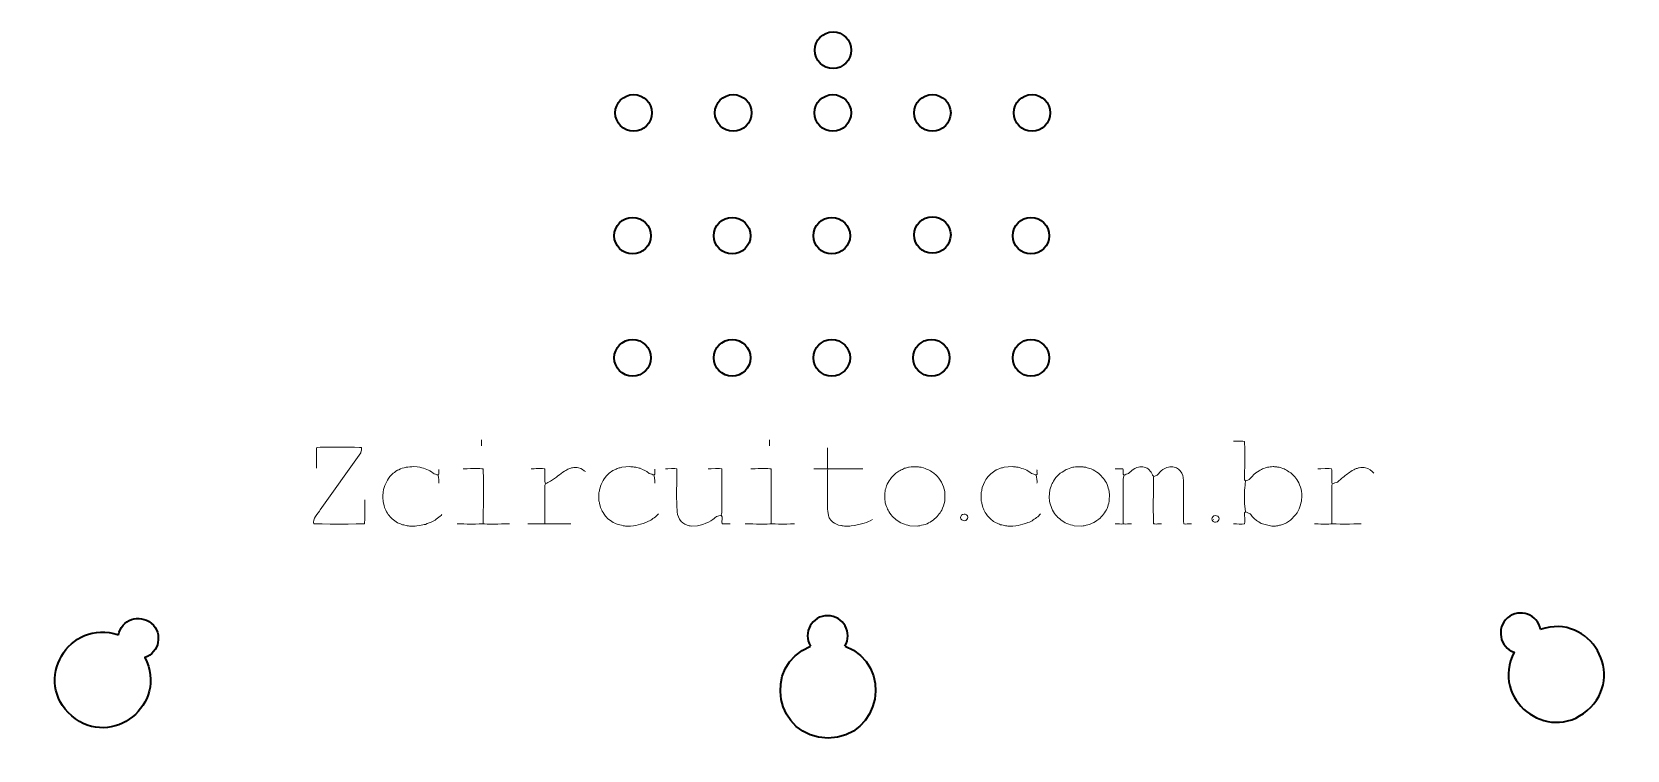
# Model space of a CAD drawing. Header units: centimetres. Extents: x -10.7 to 10.7, y -4.6 to 4.6.
# Drawn here: x -4.759 to -0.397, y -2.008 to -0.043 of the extents above; entities that cross this region are included whole.
import ezdxf

# ---------------------------------------------------------------- set-up
doc = ezdxf.new("R2010")
doc.units = ezdxf.units.CM
doc.header["$MEASUREMENT"] = 0
doc.layers.add('Layer 1', color=7, linetype='Continuous')

msp = doc.modelspace()

# ---------------------------------------------------------------- linework, layer by layer
at = {"layer": 'Layer 1', "color": 5, "lineweight": 35}
for points, knots in [([(-2.56839, -0.04304), (-2.59601, -0.04306), (-2.61838, -0.06545), (-2.61836, -0.09307), (-2.61836, -0.09307), (-2.61834, -0.12068), (-2.59594, -0.14305), (-2.56832, -0.14303), (-2.56832, -0.14303), (-2.5407, -0.14302), (-2.51833, -0.12061), (-2.51835, -0.093), (-2.51835, -0.093), (-2.51837, -0.06538), (-2.54077, -0.04303), (-2.56839, -0.04304)], [0, 0, 0, 0, 0.2, 0.2, 0.2, 0.2, 0.4, 0.4, 0.4, 0.4, 0.6, 0.6, 0.6, 0.6, 1, 1, 1, 1]), ([(-3.11363, -0.31451), (-3.08602, -0.31451), (-3.06363, -0.29212), (-3.06363, -0.26451), (-3.06363, -0.26451), (-3.06363, -0.23689), (-3.08602, -0.21451), (-3.11363, -0.21451), (-3.11363, -0.21451), (-3.14125, -0.21451), (-3.16363, -0.23689), (-3.16363, -0.26451), (-3.16363, -0.26451), (-3.16363, -0.29212), (-3.14125, -0.31451), (-3.11363, -0.31451)], [0, 0, 0, 0, 0.2, 0.2, 0.2, 0.2, 0.4, 0.4, 0.4, 0.4, 0.6, 0.6, 0.6, 0.6, 1, 1, 1, 1]), ([(-2.84129, -0.31451), (-2.81368, -0.31451), (-2.79129, -0.29212), (-2.79129, -0.26451), (-2.79129, -0.26451), (-2.79129, -0.23689), (-2.81368, -0.21451), (-2.84129, -0.21451), (-2.84129, -0.21451), (-2.8689, -0.21451), (-2.89129, -0.23689), (-2.89129, -0.26451), (-2.89129, -0.26451), (-2.89129, -0.29212), (-2.8689, -0.31451), (-2.84129, -0.31451)], [0, 0, 0, 0, 0.2, 0.2, 0.2, 0.2, 0.4, 0.4, 0.4, 0.4, 0.6, 0.6, 0.6, 0.6, 1, 1, 1, 1]), ([(-2.56895, -0.31451), (-2.54134, -0.31451), (-2.51895, -0.29212), (-2.51895, -0.26451), (-2.51895, -0.26451), (-2.51895, -0.23689), (-2.54134, -0.21451), (-2.56895, -0.21451), (-2.56895, -0.21451), (-2.59656, -0.21451), (-2.61895, -0.23689), (-2.61895, -0.26451), (-2.61895, -0.26451), (-2.61895, -0.29212), (-2.59656, -0.31451), (-2.56895, -0.31451)], [0, 0, 0, 0, 0.2, 0.2, 0.2, 0.2, 0.4, 0.4, 0.4, 0.4, 0.6, 0.6, 0.6, 0.6, 1, 1, 1, 1]), ([(-2.2966, -0.31451), (-2.26898, -0.31451), (-2.2466, -0.29212), (-2.2466, -0.26451), (-2.2466, -0.26451), (-2.2466, -0.23689), (-2.26898, -0.21451), (-2.2966, -0.21451), (-2.2966, -0.21451), (-2.32422, -0.21451), (-2.34661, -0.23689), (-2.34661, -0.26451), (-2.34661, -0.26451), (-2.34661, -0.29212), (-2.32422, -0.31451), (-2.2966, -0.31451)], [0, 0, 0, 0, 0.2, 0.2, 0.2, 0.2, 0.4, 0.4, 0.4, 0.4, 0.6, 0.6, 0.6, 0.6, 1, 1, 1, 1]), ([(-2.02426, -0.31451), (-1.99664, -0.31451), (-1.97425, -0.29212), (-1.97425, -0.26451), (-1.97425, -0.26451), (-1.97425, -0.23689), (-1.99664, -0.21451), (-2.02426, -0.21451), (-2.02426, -0.21451), (-2.05187, -0.21451), (-2.07425, -0.23689), (-2.07425, -0.26451), (-2.07425, -0.26451), (-2.07425, -0.29212), (-2.05187, -0.31451), (-2.02426, -0.31451)], [0, 0, 0, 0, 0.2, 0.2, 0.2, 0.2, 0.4, 0.4, 0.4, 0.4, 0.6, 0.6, 0.6, 0.6, 1, 1, 1, 1]), ([(-3.11644, -0.65053), (-3.08883, -0.65053), (-3.06645, -0.62815), (-3.06645, -0.60053), (-3.06645, -0.60053), (-3.06645, -0.57292), (-3.08883, -0.55053), (-3.11644, -0.55053), (-3.11644, -0.55053), (-3.14406, -0.55053), (-3.16644, -0.57292), (-3.16644, -0.60053), (-3.16644, -0.60053), (-3.16644, -0.62815), (-3.14406, -0.65053), (-3.11644, -0.65053)], [0, 0, 0, 0, 0.2, 0.2, 0.2, 0.2, 0.4, 0.4, 0.4, 0.4, 0.6, 0.6, 0.6, 0.6, 1, 1, 1, 1]), ([(-2.8441, -0.65053), (-2.81649, -0.65053), (-2.7941, -0.62815), (-2.7941, -0.60053), (-2.7941, -0.60053), (-2.7941, -0.57292), (-2.81649, -0.55053), (-2.8441, -0.55053), (-2.8441, -0.55053), (-2.87172, -0.55053), (-2.8941, -0.57292), (-2.8941, -0.60053), (-2.8941, -0.60053), (-2.8941, -0.62815), (-2.87172, -0.65053), (-2.8441, -0.65053)], [0, 0, 0, 0, 0.2, 0.2, 0.2, 0.2, 0.4, 0.4, 0.4, 0.4, 0.6, 0.6, 0.6, 0.6, 1, 1, 1, 1]), ([(-2.57176, -0.65053), (-2.54414, -0.65053), (-2.52176, -0.62815), (-2.52176, -0.60053), (-2.52176, -0.60053), (-2.52176, -0.57292), (-2.54414, -0.55053), (-2.57176, -0.55053), (-2.57176, -0.55053), (-2.59937, -0.55053), (-2.62176, -0.57292), (-2.62176, -0.60053), (-2.62176, -0.60053), (-2.62176, -0.62815), (-2.59937, -0.65053), (-2.57176, -0.65053)], [0, 0, 0, 0, 0.2, 0.2, 0.2, 0.2, 0.4, 0.4, 0.4, 0.4, 0.6, 0.6, 0.6, 0.6, 1, 1, 1, 1]), ([(-2.2966, -0.64854), (-2.26898, -0.64854), (-2.2466, -0.62615), (-2.2466, -0.59854), (-2.2466, -0.59854), (-2.2466, -0.57093), (-2.26898, -0.54854), (-2.2966, -0.54854), (-2.2966, -0.54854), (-2.32422, -0.54854), (-2.34661, -0.57093), (-2.34661, -0.59854), (-2.34661, -0.59854), (-2.34661, -0.62615), (-2.32422, -0.64854), (-2.2966, -0.64854)], [0, 0, 0, 0, 0.2, 0.2, 0.2, 0.2, 0.4, 0.4, 0.4, 0.4, 0.6, 0.6, 0.6, 0.6, 1, 1, 1, 1]), ([(-2.02707, -0.65053), (-1.99945, -0.65053), (-1.97706, -0.62815), (-1.97706, -0.60053), (-1.97706, -0.60053), (-1.97706, -0.57292), (-1.99945, -0.55053), (-2.02707, -0.55053), (-2.02707, -0.55053), (-2.05468, -0.55053), (-2.07707, -0.57292), (-2.07707, -0.60053), (-2.07707, -0.60053), (-2.07707, -0.62815), (-2.05468, -0.65053), (-2.02707, -0.65053)], [0, 0, 0, 0, 0.2, 0.2, 0.2, 0.2, 0.4, 0.4, 0.4, 0.4, 0.6, 0.6, 0.6, 0.6, 1, 1, 1, 1]), ([(-3.11644, -0.98456), (-3.08883, -0.98456), (-3.06645, -0.96218), (-3.06645, -0.93456), (-3.06645, -0.93456), (-3.06645, -0.90695), (-3.08883, -0.88457), (-3.11644, -0.88457), (-3.11644, -0.88457), (-3.14406, -0.88457), (-3.16644, -0.90695), (-3.16644, -0.93456), (-3.16644, -0.93456), (-3.16644, -0.96218), (-3.14406, -0.98456), (-3.11644, -0.98456)], [0, 0, 0, 0, 0.2, 0.2, 0.2, 0.2, 0.4, 0.4, 0.4, 0.4, 0.6, 0.6, 0.6, 0.6, 1, 1, 1, 1]), ([(-2.8441, -0.98456), (-2.81649, -0.98456), (-2.7941, -0.96218), (-2.7941, -0.93456), (-2.7941, -0.93456), (-2.7941, -0.90695), (-2.81649, -0.88457), (-2.8441, -0.88457), (-2.8441, -0.88457), (-2.87172, -0.88457), (-2.8941, -0.90695), (-2.8941, -0.93456), (-2.8941, -0.93456), (-2.8941, -0.96218), (-2.87172, -0.98456), (-2.8441, -0.98456)], [0, 0, 0, 0, 0.2, 0.2, 0.2, 0.2, 0.4, 0.4, 0.4, 0.4, 0.6, 0.6, 0.6, 0.6, 1, 1, 1, 1]), ([(-2.57176, -0.98456), (-2.54414, -0.98456), (-2.52176, -0.96218), (-2.52176, -0.93456), (-2.52176, -0.93456), (-2.52176, -0.90695), (-2.54414, -0.88457), (-2.57176, -0.88457), (-2.57176, -0.88457), (-2.59937, -0.88457), (-2.62176, -0.90695), (-2.62176, -0.93456), (-2.62176, -0.93456), (-2.62176, -0.96218), (-2.59937, -0.98456), (-2.57176, -0.98456)], [0, 0, 0, 0, 0.2, 0.2, 0.2, 0.2, 0.4, 0.4, 0.4, 0.4, 0.6, 0.6, 0.6, 0.6, 1, 1, 1, 1]), ([(-2.29941, -0.98456), (-2.27179, -0.98456), (-2.24941, -0.96218), (-2.24941, -0.93456), (-2.24941, -0.93456), (-2.24941, -0.90695), (-2.27179, -0.88457), (-2.29941, -0.88457), (-2.29941, -0.88457), (-2.32703, -0.88457), (-2.34942, -0.90695), (-2.34942, -0.93456), (-2.34942, -0.93456), (-2.34942, -0.96218), (-2.32703, -0.98456), (-2.29941, -0.98456)], [0, 0, 0, 0, 0.2, 0.2, 0.2, 0.2, 0.4, 0.4, 0.4, 0.4, 0.6, 0.6, 0.6, 0.6, 1, 1, 1, 1]), ([(-2.02707, -0.98456), (-1.99945, -0.98456), (-1.97706, -0.96218), (-1.97706, -0.93456), (-1.97706, -0.93456), (-1.97706, -0.90695), (-1.99945, -0.88457), (-2.02707, -0.88457), (-2.02707, -0.88457), (-2.05468, -0.88457), (-2.07707, -0.90695), (-2.07707, -0.93456), (-2.07707, -0.93456), (-2.07707, -0.96218), (-2.05468, -0.98456), (-2.02707, -0.98456)], [0, 0, 0, 0, 0.2, 0.2, 0.2, 0.2, 0.4, 0.4, 0.4, 0.4, 0.6, 0.6, 0.6, 0.6, 1, 1, 1, 1]), ([(-4.52209, -1.69264), (-4.65767, -1.6452), (-4.7587, -1.82025), (-4.6498, -1.91391), (-4.6498, -1.91391), (-4.5409, -2.00757), (-4.38294, -1.88148), (-4.45014, -1.75452), (-4.45014, -1.75452), (-4.40994, -1.74074), (-4.39989, -1.68851), (-4.43212, -1.6608), (-4.43212, -1.6608), (-4.46434, -1.63309), (-4.51447, -1.65083), (-4.52209, -1.69264)], [0, 0, 0, 0, 0.2, 0.2, 0.2, 0.2, 0.4, 0.4, 0.4, 0.4, 0.6, 0.6, 0.6, 0.6, 1, 1, 1, 1]), ([(-2.53603, -1.72347), (-2.51373, -1.68688), (-2.53999, -1.63996), (-2.58285, -1.63985), (-2.58285, -1.63985), (-2.6257, -1.63973), (-2.65223, -1.6865), (-2.63012, -1.72321)], [0, 0, 0, 0, 0.3333333, 0.3333333, 0.3333333, 0.3333333, 1, 1, 1, 1]), ([(-0.63383, -1.67784), (-0.49826, -1.63039), (-0.39722, -1.80544), (-0.50612, -1.8991), (-0.50612, -1.8991), (-0.61502, -1.99276), (-0.77299, -1.86667), (-0.70578, -1.73972), (-0.70578, -1.73972), (-0.74598, -1.72593), (-0.75602, -1.67371), (-0.72381, -1.64599), (-0.72381, -1.64599), (-0.69158, -1.61828), (-0.64145, -1.63603), (-0.63383, -1.67784)], [0, 0, 0, 0, 0.2, 0.2, 0.2, 0.2, 0.4, 0.4, 0.4, 0.4, 0.6, 0.6, 0.6, 0.6, 1, 1, 1, 1]), ([(-2.53557, -1.72321), (-2.40129, -1.77492), (-2.43804, -1.97414), (-2.58192, -1.97453), (-2.58192, -1.97453), (-2.72582, -1.97492), (-2.76365, -1.7759), (-2.62966, -1.72347)], [0, 0, 0, 0, 0.3333333, 0.3333333, 0.3333333, 0.3333333, 1, 1, 1, 1])]:
    msp.add_open_spline(points, degree=3, knots=knots, dxfattribs=at)
at = {"layer": 'Layer 1', "color": 1, "lineweight": 20}
for points in [[(-3.52914, -1.17545), (-3.52914, -1.17545), (-3.52914, -1.15899), (-3.52914, -1.15899)], [(-2.74216, -1.17545), (-2.74216, -1.17545), (-2.74216, -1.15899), (-2.74216, -1.15899)], [(-3.35596, -1.38895), (-3.35596, -1.38895), (-3.28498, -1.38895), (-3.28498, -1.38895)], [(-1.5282, -1.37645), (-1.5282, -1.37645), (-1.52933, -1.37645), (-1.52933, -1.37645)], [(-1.20455, -1.38838), (-1.20859, -1.38995), (-1.24429, -1.38895), (-1.25168, -1.38895)]]:
    msp.add_open_spline(points, degree=3, dxfattribs=at)
for points, knots in [([(-1.44019, -1.27141), (-1.44019, -1.27141), (-1.44132, -1.2805), (-1.44132, -1.2805), (-1.44132, -1.2805), (-1.44205, -1.28274), (-1.44189, -1.28256), (-1.44189, -1.28504), (-1.44189, -1.28504), (-1.44273, -1.28763), (-1.44246, -1.289), (-1.44246, -1.29185), (-1.44246, -1.29185), (-1.44402, -1.29668), (-1.44303, -1.32582), (-1.44303, -1.3333), (-1.44303, -1.3333), (-1.44303, -1.3333), (-1.44019, -1.35601), (-1.44019, -1.35601), (-1.44019, -1.35601), (-1.43795, -1.35648), (-1.42988, -1.36038), (-1.4277, -1.36169), (-1.4277, -1.36169), (-1.42769, -1.36169), (-1.41832, -1.37304), (-1.41066, -1.37929), (-1.41066, -1.37929), (-1.4066, -1.38204), (-1.40112, -1.38503), (-1.3976, -1.38781), (-1.3976, -1.38781), (-1.3976, -1.38781), (-1.37205, -1.39406), (-1.37205, -1.39406), (-1.37205, -1.39406), (-1.36814, -1.39532), (-1.36277, -1.39462), (-1.35842, -1.39462), (-1.35842, -1.39462), (-1.3559, -1.39381), (-1.35495, -1.39406), (-1.35218, -1.39406), (-1.35218, -1.39406), (-1.34944, -1.39311), (-1.34495, -1.39201), (-1.34196, -1.39178), (-1.34196, -1.39178), (-1.33784, -1.38941), (-1.33265, -1.38814), (-1.32833, -1.38569), (-1.32833, -1.38569), (-1.31465, -1.37794), (-1.29941, -1.36172), (-1.29369, -1.3475), (-1.29369, -1.3475), (-1.2905, -1.33953), (-1.28989, -1.33401), (-1.28745, -1.32649), (-1.28745, -1.32649), (-1.28745, -1.32649), (-1.28745, -1.32138), (-1.28745, -1.32138), (-1.28745, -1.32138), (-1.28603, -1.31701), (-1.28688, -1.31087), (-1.28688, -1.30605), (-1.28688, -1.30605), (-1.2882, -1.29771), (-1.28875, -1.29075), (-1.29271, -1.28163), (-1.29271, -1.28163), (-1.29908, -1.26696), (-1.30493, -1.2592), (-1.31697, -1.24927), (-1.31697, -1.24927), (-1.33112, -1.23971), (-1.3324, -1.23906), (-1.3482, -1.23394), (-1.3482, -1.23394), (-1.3482, -1.23394), (-1.35104, -1.23394), (-1.35104, -1.23394), (-1.35104, -1.23394), (-1.35246, -1.23348), (-1.3536, -1.23326), (-1.35502, -1.2328), (-1.35502, -1.2328), (-1.35502, -1.2328), (-1.36126, -1.2328), (-1.36126, -1.2328), (-1.36126, -1.2328), (-1.36337, -1.23212), (-1.36289, -1.23223), (-1.36524, -1.23223), (-1.36524, -1.23223), (-1.37028, -1.23303), (-1.37548, -1.23302), (-1.38057, -1.23394), (-1.38057, -1.23394), (-1.39617, -1.23933), (-1.398, -1.23956), (-1.41237, -1.24927), (-1.41237, -1.24927), (-1.41825, -1.25412), (-1.42817, -1.26566), (-1.42826, -1.26573), (-1.42826, -1.26573), (-1.43125, -1.26752), (-1.43692, -1.2701), (-1.44019, -1.27141), (-1.44019, -1.27141), (-1.44019, -1.27141), (-1.44303, -1.26857), (-1.44303, -1.26857), (-1.44303, -1.26857), (-1.44303, -1.25583), (-1.44188, -1.16795), (-1.4436, -1.16353), (-1.4436, -1.16353), (-1.44752, -1.162), (-1.46063, -1.16296), (-1.46574, -1.16296), (-1.46574, -1.16296), (-1.46819, -1.16222), (-1.46669, -1.16222), (-1.46915, -1.16296), (-1.46915, -1.16296), (-1.47216, -1.16246), (-1.47011, -1.16246), (-1.47312, -1.16296)], [0, 0, 0, 0, 0.0294118, 0.0294118, 0.0294118, 0.0294118, 0.0588235, 0.0588235, 0.0588235, 0.0588235, 0.0882353, 0.0882353, 0.0882353, 0.0882353, 0.1176471, 0.1176471, 0.1176471, 0.1176471, 0.1470588, 0.1470588, 0.1470588, 0.1470588, 0.1764706, 0.1764706, 0.1764706, 0.1764706, 0.2058824, 0.2058824, 0.2058824, 0.2058824, 0.2352941, 0.2352941, 0.2352941, 0.2352941, 0.2647059, 0.2647059, 0.2647059, 0.2647059, 0.2941176, 0.2941176, 0.2941176, 0.2941176, 0.3235294, 0.3235294, 0.3235294, 0.3235294, 0.3529412, 0.3529412, 0.3529412, 0.3529412, 0.3823529, 0.3823529, 0.3823529, 0.3823529, 0.4117647, 0.4117647, 0.4117647, 0.4117647, 0.4411765, 0.4411765, 0.4411765, 0.4411765, 0.4705882, 0.4705882, 0.4705882, 0.4705882, 0.5, 0.5, 0.5, 0.5, 0.5294118, 0.5294118, 0.5294118, 0.5294118, 0.5588235, 0.5588235, 0.5588235, 0.5588235, 0.5882353, 0.5882353, 0.5882353, 0.5882353, 0.6176471, 0.6176471, 0.6176471, 0.6176471, 0.6470588, 0.6470588, 0.6470588, 0.6470588, 0.6764706, 0.6764706, 0.6764706, 0.6764706, 0.7058824, 0.7058824, 0.7058824, 0.7058824, 0.7352941, 0.7352941, 0.7352941, 0.7352941, 0.7647059, 0.7647059, 0.7647059, 0.7647059, 0.7941176, 0.7941176, 0.7941176, 0.7941176, 0.8235294, 0.8235294, 0.8235294, 0.8235294, 0.8529412, 0.8529412, 0.8529412, 0.8529412, 0.8823529, 0.8823529, 0.8823529, 0.8823529, 0.9117647, 0.9117647, 0.9117647, 0.9117647, 0.9411765, 0.9411765, 0.9411765, 0.9411765, 1, 1, 1, 1]), ([(-3.84881, -1.32308), (-3.84881, -1.3321), (-3.84778, -1.38427), (-3.84938, -1.38838), (-3.84938, -1.38838), (-3.85257, -1.38962), (-3.98473, -1.38962), (-3.98792, -1.38838), (-3.98792, -1.38838), (-3.99244, -1.37673), (-3.9762, -1.35879), (-3.97013, -1.35034), (-3.97013, -1.35034), (-3.97013, -1.35034), (-3.8596, -1.19476), (-3.8596, -1.19476), (-3.8596, -1.19476), (-3.85941, -1.19227), (-3.8581, -1.18748), (-3.85733, -1.1851), (-3.85733, -1.1851), (-3.85733, -1.1851), (-3.85733, -1.17999), (-3.85733, -1.17999), (-3.85733, -1.17999), (-3.8621, -1.17814), (-3.96543, -1.17943), (-3.97997, -1.17943), (-3.97997, -1.17943), (-3.98169, -1.18384), (-3.98054, -1.22769), (-3.98054, -1.23621)], [0, 0, 0, 0, 0.1111111, 0.1111111, 0.1111111, 0.1111111, 0.2222222, 0.2222222, 0.2222222, 0.2222222, 0.3333333, 0.3333333, 0.3333333, 0.3333333, 0.4444444, 0.4444444, 0.4444444, 0.4444444, 0.5555556, 0.5555556, 0.5555556, 0.5555556, 0.6666667, 0.6666667, 0.6666667, 0.6666667, 0.7777778, 0.7777778, 0.7777778, 0.7777778, 1, 1, 1, 1]), ([(-2.62122, -1.23791), (-2.62122, -1.23791), (-2.58318, -1.23791), (-2.58318, -1.23791), (-2.58318, -1.23791), (-2.58318, -1.23791), (-2.58318, -1.18113), (-2.58318, -1.18113)], [0, 0, 0, 0, 0.3333333, 0.3333333, 0.3333333, 0.3333333, 1, 1, 1, 1]), ([(-3.63815, -1.36339), (-3.64129, -1.36852), (-3.65686, -1.37883), (-3.662, -1.38141), (-3.662, -1.38141), (-3.66839, -1.38462), (-3.6772, -1.38706), (-3.68244, -1.39008), (-3.68244, -1.39008), (-3.68575, -1.39034), (-3.69458, -1.39245), (-3.69777, -1.39349), (-3.69777, -1.39349), (-3.69777, -1.39349), (-3.70629, -1.39406), (-3.70629, -1.39406), (-3.70629, -1.39406), (-3.71069, -1.39548), (-3.7209, -1.39462), (-3.72616, -1.39462), (-3.72616, -1.39462), (-3.72869, -1.39381), (-3.72964, -1.39406), (-3.73241, -1.39406), (-3.73241, -1.39406), (-3.73643, -1.39275), (-3.74129, -1.39222), (-3.74547, -1.39103), (-3.74547, -1.39103), (-3.74982, -1.38978), (-3.75537, -1.38632), (-3.7591, -1.38554), (-3.7591, -1.38554), (-3.7591, -1.38554), (-3.77329, -1.37532), (-3.77329, -1.37532), (-3.77329, -1.37532), (-3.78133, -1.36869), (-3.78847, -1.35754), (-3.79274, -1.34806), (-3.79274, -1.34806), (-3.795, -1.34303), (-3.79736, -1.33339), (-3.79827, -1.32762), (-3.79827, -1.32762), (-3.79827, -1.32762), (-3.79884, -1.31627), (-3.79884, -1.31627), (-3.79884, -1.31627), (-3.79884, -1.31627), (-3.79884, -1.31286), (-3.79884, -1.31286), (-3.79884, -1.31286), (-3.79882, -1.31273), (-3.79891, -1.30585), (-3.79827, -1.30207), (-3.79827, -1.30207), (-3.79827, -1.30207), (-3.79714, -1.29469), (-3.79714, -1.29469), (-3.79714, -1.29469), (-3.79158, -1.27756), (-3.79052, -1.2749), (-3.78011, -1.25949), (-3.78011, -1.25949), (-3.78011, -1.25949), (-3.77102, -1.2504), (-3.77102, -1.2504), (-3.77102, -1.2504), (-3.76668, -1.24747), (-3.76056, -1.24178), (-3.75569, -1.24075), (-3.75569, -1.24075), (-3.75019, -1.23671), (-3.74214, -1.23612), (-3.73582, -1.23394), (-3.73582, -1.23394), (-3.72848, -1.23327), (-3.72173, -1.23223), (-3.71424, -1.23223), (-3.71424, -1.23223), (-3.71424, -1.23223), (-3.70516, -1.2328), (-3.70516, -1.2328), (-3.70516, -1.2328), (-3.70516, -1.2328), (-3.69777, -1.23394), (-3.69777, -1.23394), (-3.69777, -1.23394), (-3.68468, -1.23818), (-3.67299, -1.23965), (-3.662, -1.2504), (-3.662, -1.2504), (-3.65823, -1.25177), (-3.65174, -1.25431), (-3.64837, -1.25494), (-3.64837, -1.25494), (-3.647, -1.25416), (-3.64743, -1.25457), (-3.6461, -1.25324), (-3.6461, -1.25324), (-3.6461, -1.25324), (-3.6461, -1.23961), (-3.6461, -1.23961)], [0, 0, 0, 0, 0.037037, 0.037037, 0.037037, 0.037037, 0.0740741, 0.0740741, 0.0740741, 0.0740741, 0.1111111, 0.1111111, 0.1111111, 0.1111111, 0.1481481, 0.1481481, 0.1481481, 0.1481481, 0.1851852, 0.1851852, 0.1851852, 0.1851852, 0.2222222, 0.2222222, 0.2222222, 0.2222222, 0.2592593, 0.2592593, 0.2592593, 0.2592593, 0.2962963, 0.2962963, 0.2962963, 0.2962963, 0.3333333, 0.3333333, 0.3333333, 0.3333333, 0.3703704, 0.3703704, 0.3703704, 0.3703704, 0.4074074, 0.4074074, 0.4074074, 0.4074074, 0.4444444, 0.4444444, 0.4444444, 0.4444444, 0.4814815, 0.4814815, 0.4814815, 0.4814815, 0.5185185, 0.5185185, 0.5185185, 0.5185185, 0.5555556, 0.5555556, 0.5555556, 0.5555556, 0.5925926, 0.5925926, 0.5925926, 0.5925926, 0.6296296, 0.6296296, 0.6296296, 0.6296296, 0.6666667, 0.6666667, 0.6666667, 0.6666667, 0.7037037, 0.7037037, 0.7037037, 0.7037037, 0.7407407, 0.7407407, 0.7407407, 0.7407407, 0.7777778, 0.7777778, 0.7777778, 0.7777778, 0.8148148, 0.8148148, 0.8148148, 0.8148148, 0.8518519, 0.8518519, 0.8518519, 0.8518519, 0.8888889, 0.8888889, 0.8888889, 0.8888889, 0.9259259, 0.9259259, 0.9259259, 0.9259259, 1, 1, 1, 1]), ([(-3.6461, -1.27766), (-3.6461, -1.27766), (-3.6461, -1.26687), (-3.6461, -1.26687), (-3.6461, -1.26687), (-3.6461, -1.26687), (-3.64667, -1.26289), (-3.64667, -1.26289), (-3.64667, -1.26289), (-3.64667, -1.26289), (-3.64837, -1.25494), (-3.64837, -1.25494)], [0, 0, 0, 0, 0.25, 0.25, 0.25, 0.25, 0.5, 0.5, 0.5, 0.5, 1, 1, 1, 1]), ([(-3.59557, -1.38838), (-3.59345, -1.38838), (-3.59452, -1.38842), (-3.5933, -1.38895), (-3.5933, -1.38895), (-3.59119, -1.38826), (-3.59167, -1.38838), (-3.58932, -1.38838), (-3.58932, -1.38838), (-3.58556, -1.3896), (-3.52835, -1.3896), (-3.52459, -1.38838), (-3.52459, -1.38838), (-3.52459, -1.37167), (-3.52342, -1.24297), (-3.52516, -1.23848), (-3.52516, -1.23848), (-3.52949, -1.2368), (-3.57142, -1.23791), (-3.57967, -1.23791)], [0, 0, 0, 0, 0.1666667, 0.1666667, 0.1666667, 0.1666667, 0.3333333, 0.3333333, 0.3333333, 0.3333333, 0.5, 0.5, 0.5, 0.5, 0.6666667, 0.6666667, 0.6666667, 0.6666667, 1, 1, 1, 1]), ([(-3.24467, -1.24586), (-3.24901, -1.24324), (-3.2558, -1.23645), (-3.26397, -1.23507), (-3.26397, -1.23507), (-3.26834, -1.23433), (-3.27691, -1.23438), (-3.28101, -1.23507), (-3.28101, -1.23507), (-3.28293, -1.23574), (-3.28316, -1.23572), (-3.28498, -1.23677), (-3.28498, -1.23677), (-3.28894, -1.23708), (-3.29234, -1.23915), (-3.29577, -1.24075), (-3.29577, -1.24075), (-3.30202, -1.24387), (-3.32069, -1.25769), (-3.327, -1.26289), (-3.327, -1.26289), (-3.327, -1.26289), (-3.34116, -1.27233), (-3.34116, -1.27233), (-3.34116, -1.27233), (-3.34488, -1.27362), (-3.35045, -1.27807), (-3.35425, -1.27879), (-3.35425, -1.27879), (-3.3582, -1.27441), (-3.35596, -1.246), (-3.35596, -1.23848), (-3.35596, -1.23848), (-3.3601, -1.23687), (-3.38733, -1.23791), (-3.394, -1.23791)], [0, 0, 0, 0, 0.1, 0.1, 0.1, 0.1, 0.2, 0.2, 0.2, 0.2, 0.3, 0.3, 0.3, 0.3, 0.4, 0.4, 0.4, 0.4, 0.5, 0.5, 0.5, 0.5, 0.6, 0.6, 0.6, 0.6, 0.7, 0.7, 0.7, 0.7, 0.8, 0.8, 0.8, 0.8, 1, 1, 1, 1]), ([(-3.04594, -1.36169), (-3.04594, -1.36169), (-3.05388, -1.36964), (-3.05388, -1.36964), (-3.05388, -1.36964), (-3.06448, -1.3768), (-3.06885, -1.38028), (-3.08057, -1.38539), (-3.08057, -1.38539), (-3.09094, -1.3899), (-3.09796, -1.39029), (-3.10783, -1.39349), (-3.10783, -1.39349), (-3.1129, -1.39429), (-3.13152, -1.39528), (-3.13565, -1.39462), (-3.13565, -1.39462), (-3.13817, -1.39381), (-3.13913, -1.39406), (-3.14189, -1.39406), (-3.14189, -1.39406), (-3.14865, -1.39187), (-3.15401, -1.39174), (-3.1612, -1.38875), (-3.1612, -1.38875), (-3.17166, -1.3844), (-3.18344, -1.3762), (-3.19073, -1.36737), (-3.19073, -1.36737), (-3.20139, -1.35159), (-3.20152, -1.35078), (-3.20719, -1.3333), (-3.20719, -1.3333), (-3.20719, -1.3333), (-3.20719, -1.33046), (-3.20719, -1.33046), (-3.20719, -1.33046), (-3.20776, -1.3287), (-3.20776, -1.32768), (-3.20833, -1.32592), (-3.20833, -1.32592), (-3.20833, -1.32592), (-3.20889, -1.31172), (-3.20889, -1.31172), (-3.20889, -1.31172), (-3.20801, -1.30898), (-3.20833, -1.30629), (-3.20833, -1.30321), (-3.20833, -1.30321), (-3.20776, -1.30144), (-3.20776, -1.30043), (-3.20719, -1.29866), (-3.20719, -1.29866), (-3.20719, -1.29866), (-3.20719, -1.29583), (-3.20719, -1.29583), (-3.20719, -1.29583), (-3.20158, -1.27853), (-3.20104, -1.2764), (-3.19073, -1.26062), (-3.19073, -1.26062), (-3.18485, -1.25339), (-3.17575, -1.24564), (-3.16745, -1.24147), (-3.16745, -1.24147), (-3.16346, -1.23947), (-3.15901, -1.23822), (-3.15552, -1.23621), (-3.15552, -1.23621), (-3.15264, -1.23599), (-3.14799, -1.23481), (-3.1453, -1.23394), (-3.1453, -1.23394), (-3.1453, -1.23394), (-3.12372, -1.23223), (-3.12372, -1.23223), (-3.12372, -1.23223), (-3.12094, -1.23314), (-3.1178, -1.2328), (-3.11464, -1.2328), (-3.11464, -1.2328), (-3.11288, -1.23337), (-3.11186, -1.23336), (-3.1101, -1.23394), (-3.1101, -1.23394), (-3.1101, -1.23394), (-3.10726, -1.23394), (-3.10726, -1.23394), (-3.10726, -1.23394), (-3.1044, -1.23486), (-3.09829, -1.23655), (-3.09533, -1.23677), (-3.09533, -1.23677), (-3.08614, -1.24208), (-3.0802, -1.2424), (-3.07092, -1.25097), (-3.07092, -1.25097), (-3.06655, -1.25179), (-3.06129, -1.25468), (-3.05786, -1.25494), (-3.05786, -1.25494), (-3.05594, -1.25369), (-3.05689, -1.25462), (-3.05559, -1.25267), (-3.05559, -1.25267), (-3.05559, -1.25267), (-3.05559, -1.23905), (-3.05559, -1.23905)], [0, 0, 0, 0, 0.0357143, 0.0357143, 0.0357143, 0.0357143, 0.0714286, 0.0714286, 0.0714286, 0.0714286, 0.1071429, 0.1071429, 0.1071429, 0.1071429, 0.1428571, 0.1428571, 0.1428571, 0.1428571, 0.1785714, 0.1785714, 0.1785714, 0.1785714, 0.2142857, 0.2142857, 0.2142857, 0.2142857, 0.25, 0.25, 0.25, 0.25, 0.2857143, 0.2857143, 0.2857143, 0.2857143, 0.3214286, 0.3214286, 0.3214286, 0.3214286, 0.3571429, 0.3571429, 0.3571429, 0.3571429, 0.3928571, 0.3928571, 0.3928571, 0.3928571, 0.4285714, 0.4285714, 0.4285714, 0.4285714, 0.4642857, 0.4642857, 0.4642857, 0.4642857, 0.5, 0.5, 0.5, 0.5, 0.5357143, 0.5357143, 0.5357143, 0.5357143, 0.5714286, 0.5714286, 0.5714286, 0.5714286, 0.6071429, 0.6071429, 0.6071429, 0.6071429, 0.6428571, 0.6428571, 0.6428571, 0.6428571, 0.6785714, 0.6785714, 0.6785714, 0.6785714, 0.7142857, 0.7142857, 0.7142857, 0.7142857, 0.75, 0.75, 0.75, 0.75, 0.7857143, 0.7857143, 0.7857143, 0.7857143, 0.8214286, 0.8214286, 0.8214286, 0.8214286, 0.8571429, 0.8571429, 0.8571429, 0.8571429, 0.8928571, 0.8928571, 0.8928571, 0.8928571, 0.9285714, 0.9285714, 0.9285714, 0.9285714, 1, 1, 1, 1]), ([(-3.05559, -1.27709), (-3.05559, -1.27709), (-3.05559, -1.268), (-3.05559, -1.268), (-3.05559, -1.268), (-3.05632, -1.26576), (-3.05616, -1.26593), (-3.05616, -1.26346), (-3.05616, -1.26346), (-3.05679, -1.2615), (-3.0577, -1.25708), (-3.05786, -1.25494)], [0, 0, 0, 0, 0.25, 0.25, 0.25, 0.25, 0.5, 0.5, 0.5, 0.5, 1, 1, 1, 1]), ([(-2.90966, -1.23791), (-2.90307, -1.23791), (-2.8763, -1.23688), (-2.87219, -1.23848), (-2.87219, -1.23848), (-2.87219, -1.23848), (-2.87219, -1.35885), (-2.87219, -1.35885), (-2.87219, -1.35885), (-2.87284, -1.36075), (-2.87351, -1.36252), (-2.87389, -1.36453), (-2.87389, -1.36453), (-2.87842, -1.36539), (-2.88242, -1.36765), (-2.88695, -1.3685), (-2.88695, -1.3685), (-2.88902, -1.36945), (-2.90004, -1.38224), (-2.92443, -1.39046), (-2.92443, -1.39046), (-2.92935, -1.39212), (-2.93397, -1.39255), (-2.93862, -1.39406), (-2.93862, -1.39406), (-2.93862, -1.39406), (-2.95622, -1.39462), (-2.95622, -1.39462), (-2.95622, -1.39462), (-2.95867, -1.39383), (-2.95922, -1.39406), (-2.9619, -1.39406), (-2.9619, -1.39406), (-2.96854, -1.39301), (-2.97857, -1.38808), (-2.98348, -1.38213), (-2.98348, -1.38213), (-2.99021, -1.37397), (-2.99325, -1.36544), (-2.99483, -1.35545), (-2.99483, -1.35545), (-2.99483, -1.35545), (-2.99483, -1.34977), (-2.99483, -1.34977), (-2.99483, -1.34977), (-2.99696, -1.3432), (-2.9954, -1.2534), (-2.9954, -1.23848), (-2.9954, -1.23848), (-2.99964, -1.23683), (-3.02049, -1.23791), (-3.02663, -1.23791)], [0, 0, 0, 0, 0.0714286, 0.0714286, 0.0714286, 0.0714286, 0.1428571, 0.1428571, 0.1428571, 0.1428571, 0.2142857, 0.2142857, 0.2142857, 0.2142857, 0.2857143, 0.2857143, 0.2857143, 0.2857143, 0.3571429, 0.3571429, 0.3571429, 0.3571429, 0.4285714, 0.4285714, 0.4285714, 0.4285714, 0.5, 0.5, 0.5, 0.5, 0.5714286, 0.5714286, 0.5714286, 0.5714286, 0.6428571, 0.6428571, 0.6428571, 0.6428571, 0.7142857, 0.7142857, 0.7142857, 0.7142857, 0.7857143, 0.7857143, 0.7857143, 0.7857143, 0.8571429, 0.8571429, 0.8571429, 0.8571429, 1, 1, 1, 1]), ([(-2.67346, -1.38838), (-2.67688, -1.38949), (-2.73473, -1.3895), (-2.73762, -1.38838), (-2.73762, -1.38838), (-2.73762, -1.38838), (-2.73762, -1.23848), (-2.73762, -1.23848), (-2.73762, -1.23848), (-2.74197, -1.23679), (-2.78438, -1.23791), (-2.7927, -1.23791)], [0, 0, 0, 0, 0.25, 0.25, 0.25, 0.25, 0.5, 0.5, 0.5, 0.5, 1, 1, 1, 1]), ([(-2.46053, -1.37702), (-2.46883, -1.38146), (-2.47426, -1.38388), (-2.48324, -1.38686), (-2.48324, -1.38686), (-2.48324, -1.38686), (-2.50993, -1.39349), (-2.50993, -1.39349), (-2.50993, -1.39349), (-2.50993, -1.39349), (-2.51845, -1.39406), (-2.51845, -1.39406), (-2.51845, -1.39406), (-2.52268, -1.39543), (-2.53215, -1.39462), (-2.53718, -1.39462), (-2.53718, -1.39462), (-2.53971, -1.39381), (-2.54066, -1.39406), (-2.54343, -1.39406), (-2.54343, -1.39406), (-2.54484, -1.3936), (-2.54599, -1.39338), (-2.5474, -1.39292), (-2.5474, -1.39292), (-2.5548, -1.39276), (-2.56301, -1.38774), (-2.56898, -1.38384), (-2.56898, -1.38384), (-2.56898, -1.38384), (-2.57466, -1.37816), (-2.57466, -1.37816), (-2.57466, -1.37816), (-2.57722, -1.37424), (-2.58053, -1.3705), (-2.5809, -1.36567), (-2.5809, -1.36567), (-2.5809, -1.36567), (-2.58261, -1.35431), (-2.58261, -1.35431), (-2.58261, -1.35431), (-2.58399, -1.35006), (-2.58386, -1.24115), (-2.58261, -1.23791), (-2.58261, -1.23791), (-2.58261, -1.23791), (-2.48722, -1.23791), (-2.48722, -1.23791)], [0, 0, 0, 0, 0.0769231, 0.0769231, 0.0769231, 0.0769231, 0.1538462, 0.1538462, 0.1538462, 0.1538462, 0.2307692, 0.2307692, 0.2307692, 0.2307692, 0.3076923, 0.3076923, 0.3076923, 0.3076923, 0.3846154, 0.3846154, 0.3846154, 0.3846154, 0.4615385, 0.4615385, 0.4615385, 0.4615385, 0.5384615, 0.5384615, 0.5384615, 0.5384615, 0.6153846, 0.6153846, 0.6153846, 0.6153846, 0.6923077, 0.6923077, 0.6923077, 0.6923077, 0.7692308, 0.7692308, 0.7692308, 0.7692308, 0.8461538, 0.8461538, 0.8461538, 0.8461538, 1, 1, 1, 1]), ([(-2.35492, -1.2328), (-2.35977, -1.23437), (-2.36106, -1.23374), (-2.3623, -1.23394), (-2.3623, -1.23394), (-2.36515, -1.23486), (-2.37017, -1.23655), (-2.37309, -1.23677), (-2.37309, -1.23677), (-2.37618, -1.23856), (-2.3813, -1.24069), (-2.38501, -1.24261), (-2.38501, -1.24261), (-2.38989, -1.24513), (-2.39248, -1.24739), (-2.39694, -1.2504), (-2.39694, -1.2504), (-2.39694, -1.2504), (-2.40886, -1.26233), (-2.40886, -1.26233), (-2.40886, -1.26233), (-2.41372, -1.26952), (-2.41618, -1.27295), (-2.42022, -1.2805), (-2.42022, -1.2805), (-2.42258, -1.28558), (-2.42351, -1.29058), (-2.42533, -1.29583), (-2.42533, -1.29583), (-2.42533, -1.29583), (-2.42533, -1.29866), (-2.42533, -1.29866), (-2.42533, -1.29866), (-2.4259, -1.30043), (-2.42589, -1.30144), (-2.42646, -1.30321), (-2.42646, -1.30321), (-2.42646, -1.30321), (-2.42646, -1.31002), (-2.42646, -1.31002), (-2.42646, -1.31002), (-2.42726, -1.31247), (-2.42703, -1.31302), (-2.42703, -1.3157), (-2.42703, -1.3157), (-2.42616, -1.3184), (-2.42646, -1.32064), (-2.42646, -1.32365), (-2.42646, -1.32365), (-2.42589, -1.32541), (-2.4259, -1.32643), (-2.42533, -1.32819), (-2.42533, -1.32819), (-2.42533, -1.32819), (-2.42533, -1.33103), (-2.42533, -1.33103), (-2.42533, -1.33103), (-2.42009, -1.34718), (-2.41925, -1.34942), (-2.40943, -1.36396), (-2.40943, -1.36396), (-2.40165, -1.37339), (-2.38994, -1.38329), (-2.37877, -1.38781), (-2.37877, -1.38781), (-2.3707, -1.39108), (-2.36594, -1.39159), (-2.35833, -1.39406), (-2.35833, -1.39406), (-2.35833, -1.39406), (-2.33732, -1.39462), (-2.33732, -1.39462), (-2.33732, -1.39462), (-2.33479, -1.39381), (-2.33384, -1.39406), (-2.33107, -1.39406), (-2.33107, -1.39406), (-2.32395, -1.39175), (-2.31877, -1.39134), (-2.3112, -1.38819), (-2.3112, -1.38819), (-2.30069, -1.38382), (-2.28815, -1.37443), (-2.28054, -1.3651), (-2.28054, -1.3651), (-2.2771, -1.36001), (-2.27381, -1.35638), (-2.27088, -1.3509), (-2.27088, -1.3509), (-2.26802, -1.34516), (-2.26394, -1.33343), (-2.26293, -1.32706), (-2.26293, -1.32706), (-2.26293, -1.32706), (-2.26237, -1.30605), (-2.26237, -1.30605), (-2.26237, -1.30605), (-2.26316, -1.3036), (-2.26293, -1.30305), (-2.26293, -1.30037), (-2.26293, -1.30037), (-2.26562, -1.28336), (-2.27504, -1.2649), (-2.28849, -1.25381), (-2.28849, -1.25381), (-2.29027, -1.2526), (-2.29083, -1.25203), (-2.29246, -1.2504), (-2.29246, -1.2504), (-2.30848, -1.23958), (-2.30947, -1.23965), (-2.3271, -1.23394), (-2.3271, -1.23394), (-2.3271, -1.23394), (-2.32994, -1.23394), (-2.32994, -1.23394), (-2.32994, -1.23394), (-2.3317, -1.23336), (-2.33271, -1.23337), (-2.33448, -1.2328), (-2.33448, -1.2328), (-2.338, -1.23224), (-2.35057, -1.2328), (-2.35492, -1.2328)], [0, 0, 0, 0, 0.03125, 0.03125, 0.03125, 0.03125, 0.0625, 0.0625, 0.0625, 0.0625, 0.09375, 0.09375, 0.09375, 0.09375, 0.125, 0.125, 0.125, 0.125, 0.15625, 0.15625, 0.15625, 0.15625, 0.1875, 0.1875, 0.1875, 0.1875, 0.21875, 0.21875, 0.21875, 0.21875, 0.25, 0.25, 0.25, 0.25, 0.28125, 0.28125, 0.28125, 0.28125, 0.3125, 0.3125, 0.3125, 0.3125, 0.34375, 0.34375, 0.34375, 0.34375, 0.375, 0.375, 0.375, 0.375, 0.40625, 0.40625, 0.40625, 0.40625, 0.4375, 0.4375, 0.4375, 0.4375, 0.46875, 0.46875, 0.46875, 0.46875, 0.5, 0.5, 0.5, 0.5, 0.53125, 0.53125, 0.53125, 0.53125, 0.5625, 0.5625, 0.5625, 0.5625, 0.59375, 0.59375, 0.59375, 0.59375, 0.625, 0.625, 0.625, 0.625, 0.65625, 0.65625, 0.65625, 0.65625, 0.6875, 0.6875, 0.6875, 0.6875, 0.71875, 0.71875, 0.71875, 0.71875, 0.75, 0.75, 0.75, 0.75, 0.78125, 0.78125, 0.78125, 0.78125, 0.8125, 0.8125, 0.8125, 0.8125, 0.84375, 0.84375, 0.84375, 0.84375, 0.875, 0.875, 0.875, 0.875, 0.90625, 0.90625, 0.90625, 0.90625, 0.9375, 0.9375, 0.9375, 0.9375, 1, 1, 1, 1]), ([(-2.00061, -1.36169), (-2.00061, -1.36169), (-2.00799, -1.36907), (-2.00799, -1.36907), (-2.00799, -1.36907), (-2.01841, -1.37612), (-2.02343, -1.38068), (-2.03525, -1.3854), (-2.03525, -1.3854), (-2.04566, -1.38956), (-2.0527, -1.39031), (-2.0625, -1.39349), (-2.0625, -1.39349), (-2.06757, -1.39429), (-2.0862, -1.39528), (-2.09032, -1.39462), (-2.09032, -1.39462), (-2.09285, -1.39381), (-2.0938, -1.39406), (-2.09657, -1.39406), (-2.09657, -1.39406), (-2.09941, -1.39313), (-2.10717, -1.39145), (-2.1102, -1.39122), (-2.1102, -1.39122), (-2.11376, -1.38916), (-2.11859, -1.38774), (-2.12269, -1.38569), (-2.12269, -1.38569), (-2.12788, -1.3831), (-2.13047, -1.38077), (-2.13518, -1.37759), (-2.13518, -1.37759), (-2.13518, -1.37759), (-2.14597, -1.3668), (-2.14597, -1.3668), (-2.14597, -1.3668), (-2.15638, -1.35139), (-2.15638, -1.35023), (-2.16187, -1.3333), (-2.16187, -1.3333), (-2.16187, -1.3333), (-2.16187, -1.33103), (-2.16187, -1.33103), (-2.16187, -1.33103), (-2.16244, -1.32927), (-2.16243, -1.32825), (-2.163, -1.32649), (-2.163, -1.32649), (-2.163, -1.32649), (-2.16357, -1.31116), (-2.16357, -1.31116), (-2.16357, -1.31116), (-2.16268, -1.30841), (-2.163, -1.30573), (-2.163, -1.30264), (-2.163, -1.30264), (-2.16243, -1.30088), (-2.16244, -1.29986), (-2.16187, -1.2981), (-2.16187, -1.2981), (-2.16187, -1.2981), (-2.16187, -1.29583), (-2.16187, -1.29583), (-2.16187, -1.29583), (-2.16081, -1.28914), (-2.15407, -1.27296), (-2.15051, -1.26744), (-2.15051, -1.26744), (-2.14855, -1.26439), (-2.13995, -1.25406), (-2.13688, -1.25154), (-2.13688, -1.25154), (-2.13688, -1.25154), (-2.12269, -1.24132), (-2.12269, -1.24132), (-2.12269, -1.24132), (-2.12087, -1.24093), (-2.11195, -1.23722), (-2.1102, -1.23621), (-2.1102, -1.23621), (-2.10758, -1.23601), (-2.10297, -1.23478), (-2.10054, -1.23394), (-2.10054, -1.23394), (-2.10054, -1.23394), (-2.0784, -1.23223), (-2.0784, -1.23223), (-2.0784, -1.23223), (-2.07305, -1.23308), (-2.0705, -1.23269), (-2.06648, -1.23337), (-2.06648, -1.23337), (-2.06423, -1.2341), (-2.06441, -1.23394), (-2.06193, -1.23394), (-2.06193, -1.23394), (-2.04757, -1.23859), (-2.0379, -1.23961), (-2.02559, -1.25097), (-2.02559, -1.25097), (-2.02158, -1.25173), (-2.01596, -1.25468), (-2.01253, -1.25494), (-2.01253, -1.25494), (-2.01062, -1.25369), (-2.01157, -1.25462), (-2.01026, -1.25267), (-2.01026, -1.25267), (-2.01026, -1.25004), (-2.00993, -1.24875), (-2.01083, -1.24643), (-2.01083, -1.24643), (-2.01004, -1.24398), (-2.00988, -1.24319), (-2.01083, -1.24075)], [0, 0, 0, 0, 0.0333333, 0.0333333, 0.0333333, 0.0333333, 0.0666667, 0.0666667, 0.0666667, 0.0666667, 0.1, 0.1, 0.1, 0.1, 0.1333333, 0.1333333, 0.1333333, 0.1333333, 0.1666667, 0.1666667, 0.1666667, 0.1666667, 0.2, 0.2, 0.2, 0.2, 0.2333333, 0.2333333, 0.2333333, 0.2333333, 0.2666667, 0.2666667, 0.2666667, 0.2666667, 0.3, 0.3, 0.3, 0.3, 0.3333333, 0.3333333, 0.3333333, 0.3333333, 0.3666667, 0.3666667, 0.3666667, 0.3666667, 0.4, 0.4, 0.4, 0.4, 0.4333333, 0.4333333, 0.4333333, 0.4333333, 0.4666667, 0.4666667, 0.4666667, 0.4666667, 0.5, 0.5, 0.5, 0.5, 0.5333333, 0.5333333, 0.5333333, 0.5333333, 0.5666667, 0.5666667, 0.5666667, 0.5666667, 0.6, 0.6, 0.6, 0.6, 0.6333333, 0.6333333, 0.6333333, 0.6333333, 0.6666667, 0.6666667, 0.6666667, 0.6666667, 0.7, 0.7, 0.7, 0.7, 0.7333333, 0.7333333, 0.7333333, 0.7333333, 0.7666667, 0.7666667, 0.7666667, 0.7666667, 0.8, 0.8, 0.8, 0.8, 0.8333333, 0.8333333, 0.8333333, 0.8333333, 0.8666667, 0.8666667, 0.8666667, 0.8666667, 0.9, 0.9, 0.9, 0.9, 0.9333333, 0.9333333, 0.9333333, 0.9333333, 1, 1, 1, 1]), ([(-2.01083, -1.27709), (-2.01002, -1.275), (-2.01026, -1.27551), (-2.01026, -1.27311), (-2.01026, -1.27311), (-2.01026, -1.27311), (-2.01253, -1.25494), (-2.01253, -1.25494)], [0, 0, 0, 0, 0.3333333, 0.3333333, 0.3333333, 0.3333333, 1, 1, 1, 1]), ([(-1.90522, -1.2328), (-1.91007, -1.23437), (-1.91136, -1.23374), (-1.9126, -1.23394), (-1.9126, -1.23394), (-1.92991, -1.23955), (-1.93152, -1.23978), (-1.94724, -1.2504), (-1.94724, -1.2504), (-1.94724, -1.2504), (-1.95916, -1.26233), (-1.95916, -1.26233), (-1.95916, -1.26233), (-1.96973, -1.27797), (-1.9697, -1.27871), (-1.97563, -1.29583), (-1.97563, -1.29583), (-1.97563, -1.29583), (-1.97733, -1.3157), (-1.97733, -1.3157), (-1.97733, -1.3157), (-1.97733, -1.3157), (-1.97619, -1.32706), (-1.97619, -1.32706), (-1.97619, -1.32706), (-1.97423, -1.33866), (-1.96742, -1.35464), (-1.95973, -1.36396), (-1.95973, -1.36396), (-1.95191, -1.37343), (-1.94032, -1.38325), (-1.92907, -1.38781), (-1.92907, -1.38781), (-1.921, -1.39108), (-1.91624, -1.39159), (-1.90863, -1.39406), (-1.90863, -1.39406), (-1.90863, -1.39406), (-1.88762, -1.39462), (-1.88762, -1.39462), (-1.88762, -1.39462), (-1.88509, -1.39381), (-1.88414, -1.39406), (-1.88137, -1.39406), (-1.88137, -1.39406), (-1.87388, -1.39163), (-1.8695, -1.39133), (-1.8615, -1.388), (-1.8615, -1.388), (-1.85216, -1.38412), (-1.8498, -1.38141), (-1.84163, -1.37589), (-1.84163, -1.37589), (-1.83293, -1.36872), (-1.82321, -1.35628), (-1.8191, -1.34636), (-1.8191, -1.34636), (-1.81613, -1.33918), (-1.81547, -1.33396), (-1.81323, -1.32706), (-1.81323, -1.32706), (-1.81323, -1.32706), (-1.81267, -1.30661), (-1.81267, -1.30661), (-1.81267, -1.30661), (-1.81349, -1.30409), (-1.81323, -1.30314), (-1.81323, -1.30037), (-1.81323, -1.30037), (-1.81548, -1.29344), (-1.81596, -1.28842), (-1.81891, -1.28106), (-1.81891, -1.28106), (-1.82361, -1.26936), (-1.83297, -1.25848), (-1.84276, -1.2504), (-1.84276, -1.2504), (-1.8484, -1.24575), (-1.85574, -1.24124), (-1.86263, -1.23848), (-1.86263, -1.23848), (-1.86778, -1.23641), (-1.87227, -1.2356), (-1.8774, -1.23394), (-1.8774, -1.23394), (-1.8774, -1.23394), (-1.88024, -1.23394), (-1.88024, -1.23394), (-1.88024, -1.23394), (-1.882, -1.23336), (-1.88301, -1.23337), (-1.88478, -1.2328), (-1.88478, -1.2328), (-1.8883, -1.23224), (-1.90087, -1.2328), (-1.90522, -1.2328)], [0, 0, 0, 0, 0.04, 0.04, 0.04, 0.04, 0.08, 0.08, 0.08, 0.08, 0.12, 0.12, 0.12, 0.12, 0.16, 0.16, 0.16, 0.16, 0.2, 0.2, 0.2, 0.2, 0.24, 0.24, 0.24, 0.24, 0.28, 0.28, 0.28, 0.28, 0.32, 0.32, 0.32, 0.32, 0.36, 0.36, 0.36, 0.36, 0.4, 0.4, 0.4, 0.4, 0.44, 0.44, 0.44, 0.44, 0.48, 0.48, 0.48, 0.48, 0.52, 0.52, 0.52, 0.52, 0.56, 0.56, 0.56, 0.56, 0.6, 0.6, 0.6, 0.6, 0.64, 0.64, 0.64, 0.64, 0.68, 0.68, 0.68, 0.68, 0.72, 0.72, 0.72, 0.72, 0.76, 0.76, 0.76, 0.76, 0.8, 0.8, 0.8, 0.8, 0.84, 0.84, 0.84, 0.84, 0.88, 0.88, 0.88, 0.88, 0.92, 0.92, 0.92, 0.92, 1, 1, 1, 1]), ([(-1.58838, -1.38838), (-1.58971, -1.38867), (-1.5881, -1.3893), (-1.59066, -1.38838), (-1.59066, -1.38838), (-1.59288, -1.38909), (-1.59071, -1.38922), (-1.59349, -1.38838), (-1.59349, -1.38838), (-1.59456, -1.38823), (-1.60439, -1.39032), (-1.60939, -1.38838), (-1.60939, -1.38838), (-1.61195, -1.3818), (-1.60871, -1.27385), (-1.61053, -1.26233), (-1.61053, -1.26233), (-1.61184, -1.25401), (-1.61661, -1.24472), (-1.62359, -1.23905), (-1.62359, -1.23905), (-1.62669, -1.23653), (-1.63163, -1.23402), (-1.63551, -1.23337), (-1.63551, -1.23337), (-1.63943, -1.23271), (-1.64666, -1.23266), (-1.65084, -1.23337), (-1.65084, -1.23337), (-1.6565, -1.23432), (-1.66595, -1.23966), (-1.67072, -1.24359), (-1.67072, -1.24359), (-1.67072, -1.24359), (-1.68207, -1.25551), (-1.68207, -1.25551), (-1.68207, -1.25551), (-1.68517, -1.25658), (-1.68806, -1.25785), (-1.69116, -1.25892), (-1.69116, -1.25892), (-1.697, -1.25321), (-1.69271, -1.25923), (-1.69684, -1.25097), (-1.69684, -1.25097), (-1.69896, -1.24671), (-1.70337, -1.24136), (-1.70706, -1.23848), (-1.70706, -1.23848), (-1.70991, -1.23625), (-1.71418, -1.23398), (-1.71784, -1.23337), (-1.71784, -1.23337), (-1.72177, -1.23271), (-1.729, -1.23266), (-1.73317, -1.23337), (-1.73317, -1.23337), (-1.73839, -1.23424), (-1.74729, -1.23911), (-1.75134, -1.24245), (-1.75134, -1.24245), (-1.75134, -1.24245), (-1.76043, -1.25097), (-1.76043, -1.25097), (-1.76043, -1.25097), (-1.76361, -1.25164), (-1.76932, -1.2541), (-1.77235, -1.25551), (-1.77235, -1.25551), (-1.77235, -1.25551), (-1.77519, -1.25267), (-1.77519, -1.25267), (-1.77519, -1.25267), (-1.77519, -1.24817), (-1.77421, -1.24191), (-1.77576, -1.23791), (-1.77576, -1.23791), (-1.77576, -1.23791), (-1.79677, -1.23791), (-1.79677, -1.23791)], [0, 0, 0, 0, 0.047619, 0.047619, 0.047619, 0.047619, 0.0952381, 0.0952381, 0.0952381, 0.0952381, 0.1428571, 0.1428571, 0.1428571, 0.1428571, 0.1904762, 0.1904762, 0.1904762, 0.1904762, 0.2380952, 0.2380952, 0.2380952, 0.2380952, 0.2857143, 0.2857143, 0.2857143, 0.2857143, 0.3333333, 0.3333333, 0.3333333, 0.3333333, 0.3809524, 0.3809524, 0.3809524, 0.3809524, 0.4285714, 0.4285714, 0.4285714, 0.4285714, 0.4761905, 0.4761905, 0.4761905, 0.4761905, 0.5238095, 0.5238095, 0.5238095, 0.5238095, 0.5714286, 0.5714286, 0.5714286, 0.5714286, 0.6190476, 0.6190476, 0.6190476, 0.6190476, 0.6666667, 0.6666667, 0.6666667, 0.6666667, 0.7142857, 0.7142857, 0.7142857, 0.7142857, 0.7619048, 0.7619048, 0.7619048, 0.7619048, 0.8095238, 0.8095238, 0.8095238, 0.8095238, 0.8571429, 0.8571429, 0.8571429, 0.8571429, 0.9047619, 0.9047619, 0.9047619, 0.9047619, 1, 1, 1, 1]), ([(-1.75248, -1.38838), (-1.75488, -1.38838), (-1.75437, -1.38814), (-1.75645, -1.38895), (-1.75645, -1.38895), (-1.75856, -1.38826), (-1.75808, -1.38838), (-1.76043, -1.38838), (-1.76043, -1.38838), (-1.76354, -1.38939), (-1.77213, -1.38957), (-1.77519, -1.38838), (-1.77519, -1.38838), (-1.77519, -1.38838), (-1.77519, -1.26573), (-1.77519, -1.26573), (-1.77519, -1.26573), (-1.77411, -1.26239), (-1.77368, -1.25875), (-1.77235, -1.25551)], [0, 0, 0, 0, 0.1666667, 0.1666667, 0.1666667, 0.1666667, 0.3333333, 0.3333333, 0.3333333, 0.3333333, 0.5, 0.5, 0.5, 0.5, 0.6666667, 0.6666667, 0.6666667, 0.6666667, 1, 1, 1, 1]), ([(-1.67015, -1.38838), (-1.67255, -1.38838), (-1.67204, -1.38814), (-1.67412, -1.38895), (-1.67412, -1.38895), (-1.67623, -1.38826), (-1.67575, -1.38838), (-1.6781, -1.38838), (-1.6781, -1.38838), (-1.68147, -1.38947), (-1.68838, -1.38968), (-1.69172, -1.38838), (-1.69172, -1.38838), (-1.69333, -1.38424), (-1.69229, -1.27772), (-1.69229, -1.26346), (-1.69229, -1.26346), (-1.6918, -1.26193), (-1.69146, -1.26054), (-1.69116, -1.25892)], [0, 0, 0, 0, 0.1666667, 0.1666667, 0.1666667, 0.1666667, 0.3333333, 0.3333333, 0.3333333, 0.3333333, 0.5, 0.5, 0.5, 0.5, 0.6666667, 0.6666667, 0.6666667, 0.6666667, 1, 1, 1, 1]), ([(-1.08929, -1.2504), (-1.09529, -1.24439), (-1.10423, -1.23639), (-1.11257, -1.23507), (-1.11257, -1.23507), (-1.11709, -1.23436), (-1.12488, -1.23428), (-1.1296, -1.23507), (-1.1296, -1.23507), (-1.13202, -1.23591), (-1.13495, -1.23714), (-1.13755, -1.23734), (-1.13755, -1.23734), (-1.14257, -1.24024), (-1.14698, -1.24173), (-1.15231, -1.24529), (-1.15231, -1.24529), (-1.1612, -1.25123), (-1.1692, -1.25735), (-1.1773, -1.26403), (-1.1773, -1.26403), (-1.1773, -1.26403), (-1.18865, -1.27425), (-1.18865, -1.27425), (-1.18865, -1.27425), (-1.19167, -1.27546), (-1.20037, -1.27856), (-1.20341, -1.27879), (-1.20341, -1.27879), (-1.2075, -1.27305), (-1.20199, -1.24653), (-1.20512, -1.23848), (-1.20512, -1.23848), (-1.20923, -1.23688), (-1.236, -1.23791), (-1.24259, -1.23791)], [0, 0, 0, 0, 0.1, 0.1, 0.1, 0.1, 0.2, 0.2, 0.2, 0.2, 0.3, 0.3, 0.3, 0.3, 0.4, 0.4, 0.4, 0.4, 0.5, 0.5, 0.5, 0.5, 0.6, 0.6, 0.6, 0.6, 0.7, 0.7, 0.7, 0.7, 0.8, 0.8, 0.8, 0.8, 1, 1, 1, 1]), ([(-3.40252, -1.38895), (-3.40252, -1.38895), (-3.35596, -1.38895), (-3.35596, -1.38895), (-3.35596, -1.38895), (-3.35596, -1.38895), (-3.35596, -1.2839), (-3.35596, -1.2839), (-3.35596, -1.2839), (-3.35516, -1.28191), (-3.35467, -1.281), (-3.35425, -1.27879)], [0, 0, 0, 0, 0.25, 0.25, 0.25, 0.25, 0.5, 0.5, 0.5, 0.5, 1, 1, 1, 1]), ([(-1.12449, -1.38838), (-1.12689, -1.38838), (-1.12638, -1.38814), (-1.12846, -1.38895), (-1.12846, -1.38895), (-1.13057, -1.38826), (-1.13009, -1.38838), (-1.13244, -1.38838), (-1.13244, -1.38838), (-1.13599, -1.38953), (-1.20161, -1.38952), (-1.20455, -1.38838), (-1.20455, -1.38838), (-1.20455, -1.38838), (-1.20455, -1.28277), (-1.20455, -1.28277), (-1.20455, -1.28277), (-1.20403, -1.28127), (-1.20372, -1.2804), (-1.20341, -1.27879)], [0, 0, 0, 0, 0.1666667, 0.1666667, 0.1666667, 0.1666667, 0.3333333, 0.3333333, 0.3333333, 0.3333333, 0.5, 0.5, 0.5, 0.5, 0.6666667, 0.6666667, 0.6666667, 0.6666667, 1, 1, 1, 1]), ([(-3.52459, -1.38838), (-3.52057, -1.38994), (-3.47085, -1.38895), (-3.46214, -1.38895), (-3.46214, -1.38895), (-3.45949, -1.38809), (-3.4591, -1.38809), (-3.45646, -1.38895), (-3.45646, -1.38895), (-3.45437, -1.38814), (-3.45488, -1.38838), (-3.45248, -1.38838)], [0, 0, 0, 0, 0.25, 0.25, 0.25, 0.25, 0.5, 0.5, 0.5, 0.5, 1, 1, 1, 1]), ([(-2.84948, -1.38838), (-2.84948, -1.38838), (-2.85231, -1.38838), (-2.85231, -1.38838), (-2.85231, -1.38838), (-2.85231, -1.38838), (-2.85572, -1.38838), (-2.85572, -1.38838), (-2.85572, -1.38838), (-2.85572, -1.38838), (-2.87162, -1.38838), (-2.87162, -1.38838), (-2.87162, -1.38838), (-2.8742, -1.38172), (-2.86893, -1.37003), (-2.87389, -1.36453)], [0, 0, 0, 0, 0.2, 0.2, 0.2, 0.2, 0.4, 0.4, 0.4, 0.4, 0.6, 0.6, 0.6, 0.6, 1, 1, 1, 1]), ([(-2.73762, -1.38838), (-2.74166, -1.38995), (-2.79187, -1.38895), (-2.80064, -1.38895), (-2.80064, -1.38895), (-2.80329, -1.38809), (-2.80368, -1.38809), (-2.80632, -1.38895), (-2.80632, -1.38895), (-2.80796, -1.38824), (-2.80653, -1.38854), (-2.80859, -1.38838)], [0, 0, 0, 0, 0.25, 0.25, 0.25, 0.25, 0.5, 0.5, 0.5, 0.5, 1, 1, 1, 1]), ([(-2.19982, -1.37098), (-2.19982, -1.36483), (-2.20645, -1.36176), (-2.20976, -1.36176), (-2.20976, -1.36176), (-2.21638, -1.36176), (-2.2197, -1.36791), (-2.2197, -1.37098), (-2.2197, -1.37098), (-2.2197, -1.37713), (-2.21307, -1.38021), (-2.20976, -1.38021), (-2.20976, -1.38021), (-2.20314, -1.38021), (-2.19982, -1.37406), (-2.19982, -1.37098)], [0, 0, 0, 0, 0.2, 0.2, 0.2, 0.2, 0.4, 0.4, 0.4, 0.4, 0.6, 0.6, 0.6, 0.6, 1, 1, 1, 1]), ([(-1.77519, -1.38838), (-1.7803, -1.39036), (-1.79062, -1.38824), (-1.79166, -1.38838), (-1.79166, -1.38838), (-1.79411, -1.38912), (-1.79261, -1.38912), (-1.79506, -1.38838), (-1.79506, -1.38838), (-1.79506, -1.38838), (-1.79734, -1.38838), (-1.79734, -1.38838)], [0, 0, 0, 0, 0.25, 0.25, 0.25, 0.25, 0.5, 0.5, 0.5, 0.5, 1, 1, 1, 1]), ([(-1.51278, -1.37501), (-1.51278, -1.36886), (-1.5194, -1.36578), (-1.52272, -1.36578), (-1.52272, -1.36578), (-1.52934, -1.36578), (-1.53265, -1.37193), (-1.53265, -1.37501), (-1.53265, -1.37501), (-1.53265, -1.38116), (-1.52603, -1.38423), (-1.52272, -1.38423), (-1.52272, -1.38423), (-1.51609, -1.38423), (-1.51278, -1.37808), (-1.51278, -1.37501)], [0, 0, 0, 0, 0.2, 0.2, 0.2, 0.2, 0.4, 0.4, 0.4, 0.4, 0.6, 0.6, 0.6, 0.6, 1, 1, 1, 1]), ([(-1.47369, -1.38838), (-1.47369, -1.38838), (-1.47142, -1.38838), (-1.47142, -1.38838), (-1.47142, -1.38838), (-1.46897, -1.38912), (-1.47046, -1.38912), (-1.46801, -1.38838), (-1.46801, -1.38838), (-1.46776, -1.38834), (-1.4492, -1.39055), (-1.4436, -1.38838), (-1.4436, -1.38838), (-1.442, -1.38427), (-1.44303, -1.36475), (-1.44303, -1.35885), (-1.44303, -1.35885), (-1.44303, -1.35885), (-1.44019, -1.35601), (-1.44019, -1.35601)], [0, 0, 0, 0, 0.1666667, 0.1666667, 0.1666667, 0.1666667, 0.3333333, 0.3333333, 0.3333333, 0.3333333, 0.5, 0.5, 0.5, 0.5, 0.6666667, 0.6666667, 0.6666667, 0.6666667, 1, 1, 1, 1])]:
    msp.add_open_spline(points, degree=3, knots=knots, dxfattribs=at)

doc.saveas('drawing.dxf')
